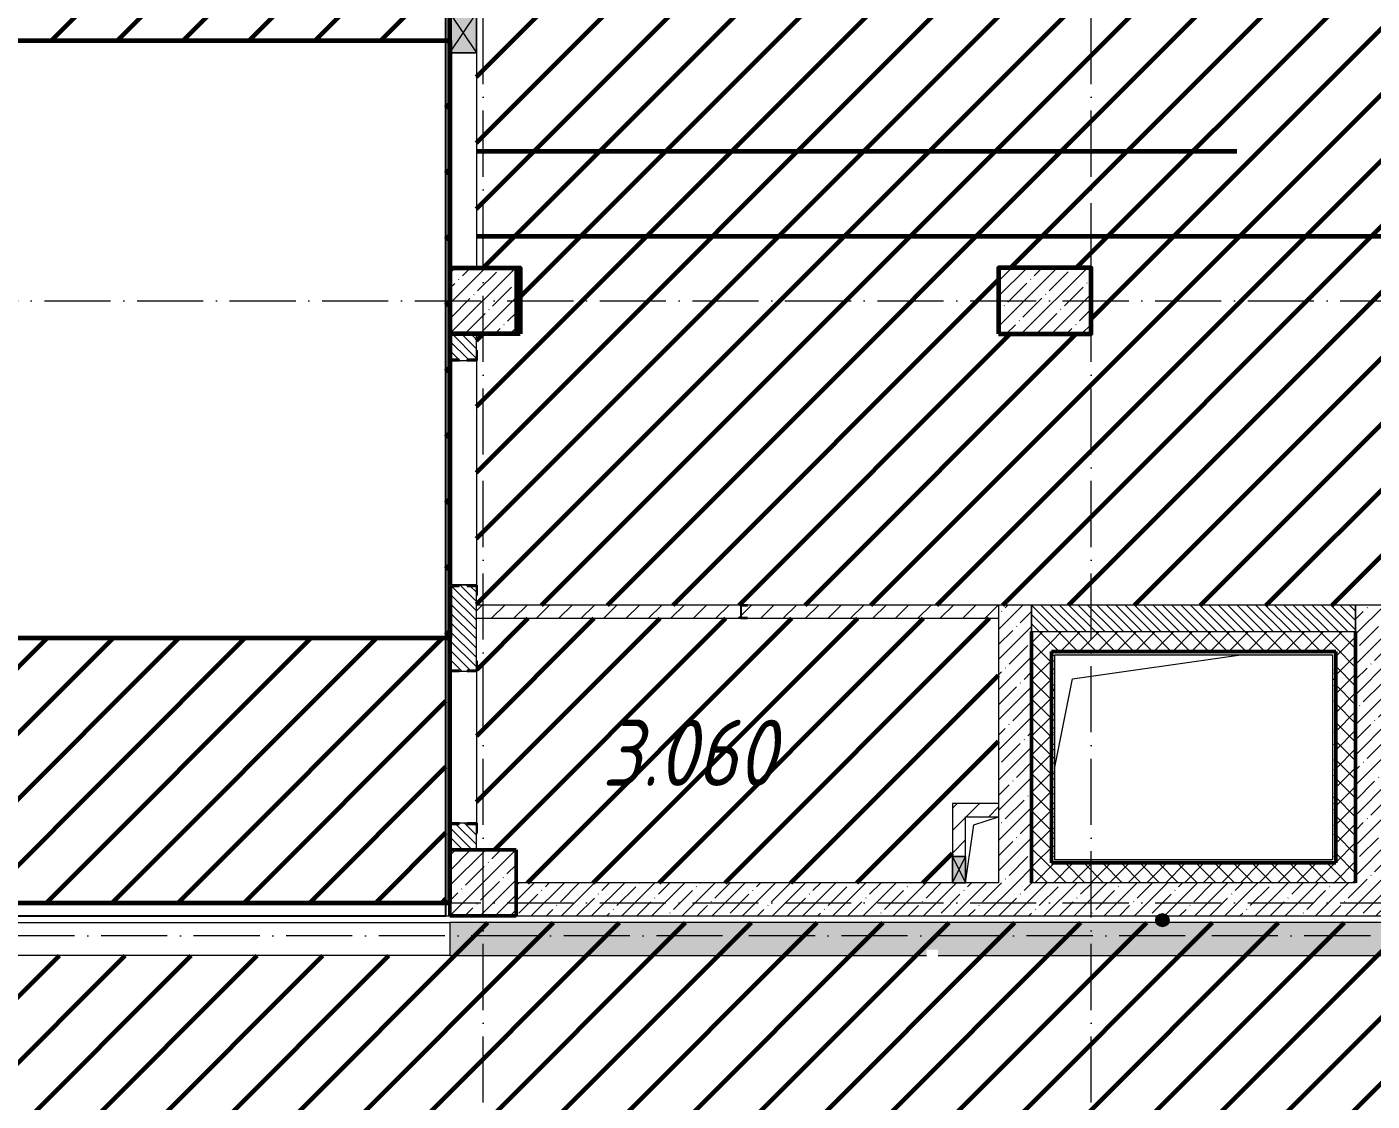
# Model space of a CAD drawing. Header units: millimetres. Extents: x -606178 to 312196, y -19338 to 632709.
# Drawn here: x -134315 to -124140, y 459925 to 468047 of the extents above; entities that cross this region are included whole.
import ezdxf

# ---------------------------------------------------------------- set-up
doc = ezdxf.new("R2010")
doc.units = ezdxf.units.MM
doc.linetypes.add('50_200_ШТРИХ_1Т_ш5_п1_п1_', pattern=[700, 500, -100, 0, -100])
for name, color, linetype, lineweight in [('6.4.1) Окр пт с инж. ПТ2.16', 3, 'Continuous', 60), ('6.4.5) Окр пт с инж. ПТ1.1', 230, 'Continuous', 60), ('A-DETL-GENF-OTLN', 7, 'Continuous', 9), ('A-FLOR-____-OTLN', 7, 'Continuous', 9), ('A-GENM-____-MCUT', 7, 'Continuous', 25), ('A-GENM-____-OTLN', 7, 'Continuous', 9), ('A-GENM-____-OTLN-1', 7, 'Continuous', 25), ('A-GLAZ-____-OTLN', 7, 'Continuous', 9), ('A-WALL-____-MCUT-1', 7, 'Continuous', 9), ('A-WALL-____-MCUT-2', 7, 'Continuous', 50), ('A-WALL-____-MCUT-3', 7, 'Continuous', 9), ('A-WALL-____-OTLN', 7, 'Continuous', 9), ('A-WALL-____-PATT-1', 7, 'Continuous', 9), ('A-WALL-FNSH-MCUT-1', 7, 'Continuous', 9), ('G-____-____-TEXT', 7, 'Continuous', 9), ('I-WALL-____-OTLN', 7, 'Continuous', 9), ('S-COLS-____-MCUT', 7, 'Continuous', 50), ('S-COLS-____-OTLN', 7, 'Continuous', 9), ('S-GRID-____-OTLN-1', 7, '50_200_ШТРИХ_1Т_ш5_п1_п1_', 9), ('Марки помещений', 7, 'Continuous', 9)]:
    doc.layers.add(name, color=color, linetype=linetype, lineweight=lineweight)
doc.layers.add('A-WALL-____-PATT-2', color=7, linetype='Continuous', lineweight=9, true_color=0x787878)
doc.styles.add('ISOCPEUR_I_2', font='isocpeui.ttf', dxfattribs={"width": 0.85, "height": 2.3})
pattern_1 = [(45, (-140714.89, 451794.26), (-114.04925, 114.04925), []), (45, (-140600.84, 451794.26), (-114.04925, 114.04925), [201.612, -40.322, 3.353, -36.97])]
pattern_2 = [(135, (-140714.89, 451794.26), (-35.35534, -35.35534), [])]
pattern_3 = [(0, (-140714.89, 451794.26), (81.28, 20.32), [3.353, -57.607, 3.353, -57.607, -325.12]), (0, (-140714.89, 451794.26), (81.28, 20.32), [-121.92, 3.353, -118.567, 3.353, -57.607, -142.24]), (0, (-140714.89, 451794.26), (81.28, 20.32), [-304.8, 3.353, -37.287, 3.353, -98.247]), (120, (-140684.41, 451804.42), (-58.237636, 60.230545), [3.353, -57.607, 3.353, -57.607, -325.12]), (120, (-140684.41, 451804.42), (-58.237636, 60.230545), [-121.92, 3.353, -118.567, 3.353, -57.607, -142.24]), (120, (-140684.41, 451804.42), (-58.237636, 60.230545), [-304.8, 3.353, -37.287, 3.353, -98.247]), (240, (-140674.25, 451845.06), (-23.042364, -80.550545), [3.353, -57.607, 3.353, -57.607, -325.12]), (240, (-140674.25, 451845.06), (-23.042364, -80.550545), [-121.92, 3.353, -118.567, 3.353, -57.607, -142.24]), (240, (-140674.25, 451845.06), (-23.042364, -80.550545), [-304.8, 3.353, -37.287, 3.353, -98.247])]
pattern_4 = [(45, (-140714.89, 451794.26), (-70.7107, 70.7107), []), (135, (-140714.89, 451794.26), (-70.7107, -70.7107), [])]
pattern_5 = [(45, (-140714.89, 451794.26), (-84.8528, 84.8528), [])]

# ---------------------------------------------------------------- blocks, each defined once
blk = doc.blocks.new('BSC_Колонна _Прямоугольная - 500х500-V122-АР1_План отверстий 3 этажа в осях 1-64_А-ГГ')
at = {"layer": 'S-COLS-____-OTLN'}
h = blk.add_hatch(dxfattribs=at)
h.set_pattern_fill('FP_145', color=256, style=0, pattern_type=2)
h.set_pattern_definition([(45, (-9850, -9781.04), (-114.0493, 114.0493), []), (45, (-9735.95, -9781.04), (-114.0493, 114.0493), [201.613, -40.323, 3.353, -36.97])])
h.paths.add_polyline_path([(-250, -250), (250, -250), (250, 250), (-250, 250)], flags=0)
at = {"layer": 'S-COLS-____-MCUT'}
for p, q in [((250, 250), (-250, 250)), ((-250, 250), (-250, -250)), ((250, -250), (250, 250)), ((-250, -250), (250, -250))]:
    blk.add_line(p, q, dxfattribs=at)
blk = doc.blocks.new('BSC_Колонна _Прямоугольная - 500х700-V153-АР1_План отверстий 3 этажа в осях 1-64_А-ГГ')
at = {"layer": 'S-COLS-____-OTLN'}
h = blk.add_hatch(dxfattribs=at)
h.set_pattern_fill('FP_176', color=256, style=0, pattern_type=2)
h.set_pattern_definition([(315, (-14181.04, 14100), (114.0493, 114.0493), []), (315, (-14181.04, 13985.95), (114.0493, 114.0493), [201.612, -40.322, 3.353, -36.97])])
h.paths.add_polyline_path([(-250, 350), (-250, -350), (250, -350), (250, 350)], flags=0)
at = {"layer": 'S-COLS-____-MCUT'}
for p, q in [((250, 350), (-250, 350)), ((-250, 350), (-250, -350)), ((250, -350), (250, 350)), ((-250, -350), (250, -350))]:
    blk.add_line(p, q, dxfattribs=at)
blk = doc.blocks.new('154_Фахверк_СКБ_Швеллер - Тип_100_3960-28318856-АР1_План отверстий 3 этажа в осях 1-64_А-ГГ')
at = {"layer": 'A-GENM-____-MCUT'}
for p, q in [((175, 50), (125, 50)), ((125, 50), (125, -50)), ((128, 47), (175, 47)), ((128, -47), (128, 47)), ((175, 47), (175, 50)), ((125, -50), (175, -50)), ((175, -47), (128, -47)), ((175, -50), (175, -47))]:
    blk.add_line(p, q, dxfattribs=at)
blk = doc.blocks.new('154_Стойка_СКБ_Уголок - СМ-2180_200-28268025-АР1_План отверстий 3 этажа в осях 1-64_А-ГГ')
at = {"layer": 'A-GENM-____-MCUT'}
for p, q in [((125, 156), (125, 81)), ((200, 156), (125, 156)), ((131, 81), (131, 150)), ((131, 150), (200, 150)), ((200, 150), (200, 156)), ((125, 81), (131, 81)), ((131, 19), (125, 19)), ((125, 19), (125, -56)), ((131, -50), (131, 19)), ((125, -56), (200, -56)), ((200, -50), (131, -50)), ((200, -56), (200, -50))]:
    blk.add_line(p, q, dxfattribs=at)
blk = doc.blocks.new('Фахверк_СКБ_Уголок - 200_3550_зеркало-28264001-АР1_План отверстий 3 этажа в осях 1-64_А-ГГ')
at = {"layer": 'A-GENM-____-MCUT'}
for p, q in [((200, 156), (125, 156)), ((125, 156), (125, 81)), ((131, 81), (131, 150)), ((131, 150), (200, 150)), ((200, 150), (200, 156)), ((125, 81), (131, 81)), ((131, 19), (125, 19)), ((125, 19), (125, -56)), ((131, -50), (131, 19)), ((125, -56), (200, -56)), ((200, -50), (131, -50)), ((200, -56), (200, -50))]:
    blk.add_line(p, q, dxfattribs=at)
blk = doc.blocks.new('154_Стойка_СКБ_Уголок - СМ-2480_200-28346303-АР1_План отверстий 3 этажа в осях 1-64_А-ГГ')
at = {"layer": 'A-GENM-____-MCUT'}
for p, q in [((125, 156), (125, 81)), ((200, 156), (125, 156)), ((131, 81), (131, 150)), ((131, 150), (200, 150)), ((200, 150), (200, 156)), ((125, 81), (131, 81)), ((131, 19), (125, 19)), ((125, 19), (125, -56)), ((131, -50), (131, 19)), ((125, -56), (200, -56)), ((200, -50), (131, -50)), ((200, -56), (200, -50))]:
    blk.add_line(p, q, dxfattribs=at)
blk = doc.blocks.new('Стойка_Влож_Полоса боковая - Полоса-28213942-АР1_План отверстий 3 этажа в осях 1-64_А-ГГ')
at = {"layer": 'A-GENM-____-OTLN'}
for p, q in [((-5, 60), (0, 60)), ((-5, -60), (-5, 60)), ((0, 31), (0, -31)), ((0, -60), (-5, -60))]:
    blk.add_line(p, q, dxfattribs=at)
blk = doc.blocks.new('AR_Отверстие прямоугольное _в плите_ - AR_Отверстие прямоугольное _в плите_-30552514-АР1_План отверстий 3 этажа в осях 1-64_А-ГГ')
at = {"layer": 'A-GENM-____-OTLN'}
for p, q in [((-917, 617), (357, 800)), ((-1050, -50), (-917, 617))]:
    blk.add_line(p, q, dxfattribs=at)
blk = doc.blocks.new('AR_Отверстие прямоугольное _в плите_ - AR_Отверстие прямоугольное _в плите_-V198-АР1_План отверстий 3 этажа в осях 1-64_А-ГГ')
at = {"layer": 'A-GENM-____-OTLN'}
for p, q in [((-63, 188), (125, 250)), ((-125, -250), (-63, 188))]:
    blk.add_line(p, q, dxfattribs=at)
blk = doc.blocks.new('AR_Отверстие прямоугольное _в стене__БезПР - AR_Отверстие прямоугольное _в стене__БезПР-36427964-АР1_План отверстий 3 этажа в осях 1-64_А-ГГ')
at = {"layer": 'A-GLAZ-____-OTLN'}
blk.add_hatch(color=256, dxfattribs=at).paths.add_polyline_path([(-150, -100), (150, -100), (150, 100), (-150, 100)], flags=0)
at = {"layer": 'A-DETL-GENF-OTLN'}
for p, q in [((-150, -100), (-150, 100)), ((-150, 100), (150, 100)), ((150, 100), (-150, -100)), ((-150, 100), (150, -100)), ((150, 100), (-150, 100)), ((-150, 100), (-150, -100)), ((150, 100), (150, -100)), ((150, -100), (150, 100)), ((150, -100), (-150, -100)), ((-150, -100), (150, -100))]:
    blk.add_line(p, q, dxfattribs=at)
at = {"layer": 'A-GLAZ-____-OTLN'}
blk.add_line((150, 100), (-150, 100), dxfattribs=at)
blk = doc.blocks.new('AR_Отверстие прямоугольное _в стене__БезПР - AR_Отверстие прямоугольное _в стене__БезПР-36899627-АР1_План отверстий 3 этажа в осях 1-64_А-ГГ')
at = {"layer": 'A-GLAZ-____-OTLN'}
blk.add_hatch(color=256, dxfattribs=at).paths.add_polyline_path([(-100, -50), (100, -50), (100, 50), (-100, 50)], flags=0)
at = {"layer": 'A-DETL-GENF-OTLN'}
for p, q in [((-100, -50), (-100, 50)), ((-100, 50), (100, 50)), ((100, 50), (-100, -50)), ((-100, 50), (100, -50)), ((100, 50), (-100, 50)), ((-100, 50), (-100, -50)), ((100, 50), (100, -50)), ((100, -50), (100, 50)), ((100, -50), (-100, -50)), ((-100, -50), (100, -50))]:
    blk.add_line(p, q, dxfattribs=at)
at = {"layer": 'A-GLAZ-____-OTLN'}
blk.add_line((100, 50), (-100, 50), dxfattribs=at)

msp = doc.modelspace()

# ---------------------------------------------------------------- hatches: boundary and pattern name
at = {"layer": '6.4.1) Окр пт с инж. ПТ2.16'}
h = msp.add_hatch(dxfattribs=at)
h.set_pattern_fill('ANSI31', color=256, scale=111)
h.paths.add_polyline_path([(-131145.212, 482125.3011), (-135114.891, 482125.3011), (-135114.891, 482000.3011), (-135108.891, 482000.3011), (-135108.891, 481931.3011), (-135108.891, 481925.3011), (-135108.891, 481850.3011), (-135110.1394, 477600.3011), (-135108.891, 477600.3011), (-135108.891, 477525.3011), (-135108.891, 477519.3011), (-135108.891, 477450.3011), (-135109.2654, 476450.3011), (-135108.891, 476450.3011), (-135108.891, 476381.3011), (-135108.891, 476375.3011), (-135108.891, 476300.3011), (-135109.859, 473900.3011), (-135108.891, 473900.3011), (-135108.891, 473825.3011), (-135108.891, 473819.3011), (-135108.891, 473750.3011), (-135109.3778, 472750.3011), (-135108.891, 472750.3011), (-135108.891, 472681.3011), (-135108.891, 472675.3011), (-135108.891, 472600.3011), (-135109.8574, 470800.3011), (-135108.891, 470800.3011), (-135108.891, 470725.3011), (-135108.891, 470719.3011), (-135108.891, 470650.3011), (-135109.3788, 469900.3011), (-135108.891, 469900.3011), (-135108.891, 469831.3011), (-135108.891, 469825.3011), (-135108.891, 469750.3011), (-135109.4315, 469000.3011), (-135108.891, 469000.3011), (-135108.891, 468925.3011), (-135109.451, 468225.3011), (-135108.891, 468225.3011), (-135108.891, 468150.3011), (-135108.9349, 468100.3011), (-135108.891, 468100.3011), (-135108.891, 468025.3011), (-135109.4507, 467400.3011), (-135108.891, 467400.3011), (-135108.891, 467331.3011), (-135108.891, 467325.3011), (-135108.891, 467250.3011), (-135110.6631, 465500.3011), (-135108.891, 465500.3011), (-135108.891, 465425.3011), (-135111.3788, 463725.3011), (-135108.891, 463725.3011), (-135108.891, 463650.3011), (-135109.2781, 463500.3011), (-135108.891, 463500.3011), (-135108.891, 463425.3011), (-135110.891, 462725.3011), (-135108.891, 462725.3011), (-135108.891, 462650.3011), (-135109.1174, 462600.3011), (-135108.891, 462600.3011), (-135108.891, 462525.3011), (-135114.391, 461425.3011), (-131145.212, 461425.3011), (-131145.212, 469025.3011), (-131714.891, 469025.3011), (-131714.891, 469279.3011), (-131714.891, 469325.3011), (-131714.891, 470025.3011), (-131714.891, 470071.3011), (-131714.891, 470410.3011), (-131714.891, 470560.3011), (-131714.891, 470975.3011), (-131714.891, 472075.3011), (-131714.891, 472125.3011), (-131714.891, 472225.3011), (-131145.212, 472225.3011), (-131145.212, 474825.3011), (-131614.891, 474825.3011), (-131514.891, 475675.3011), (-131145.212, 475767.7209), (-131145.212, 476717.4668), (-131514.891, 476625.0471), (-131614.891, 476025.0471), (-131614.891, 476725.0471), (-131145.212, 476725.0471), (-131145.212, 477425.3011), (-131614.891, 477425.3011), (-131614.891, 478025.3011), (-131145.212, 478025.3011)])
h.paths.add_polyline_path([(-131114.891, 463425.3011), (-135114.891, 463425.3011), (-135114.891, 467943.3075), (-131114.891, 467943.3075)])
h = msp.add_hatch(dxfattribs=at)
h.set_pattern_fill('ANSI31', color=256, scale=111)
h.paths.add_polyline_path([(-126964.891, 463575.3011), (-128864.891, 463575.3011), (-128914.891, 463575.3011), (-130914.891, 463575.3011), (-130914.891, 463250.3011), (-130908.891, 463250.3011), (-130908.891, 463175.3011), (-130914.891, 462025.3011), (-130908.891, 462025.3011), (-130908.891, 461950.3011), (-130914.891, 461825.3011), (-130614.891, 461825.3011), (-130614.891, 461575.3011), (-127314.891, 461575.3011), (-127314.891, 461775.3011), (-127314.891, 462175.3011), (-126964.891, 462175.3011)])
h = msp.add_hatch(dxfattribs=at)
h.set_pattern_fill('ANSI31', color=256, scale=111)
h.paths.add_polyline_path([(-102414.891, 460775.3011), (-102914.891, 460775.3011), (-102914.891, 461025.3011), (-104714.891, 461025.3011), (-104714.891, 461019.3011), (-104789.891, 461019.3011), (-105214.891, 461023.3811), (-105214.891, 460925.3011), (-105414.891, 460925.3011), (-105414.891, 460775.3011), (-105914.891, 460775.3011), (-105914.891, 461025.3011), (-107714.891, 461025.3011), (-107714.891, 461019.3011), (-107789.891, 461019.3011), (-108839.891, 461025.3011), (-108839.891, 461019.3011), (-108914.891, 461019.3011), (-110714.891, 461025.3011), (-110714.891, 461019.3011), (-110789.891, 461019.3011), (-111414.891, 461025.3011), (-111414.891, 460775.3011), (-111914.891, 460775.3011), (-111914.891, 461025.3011), (-113714.891, 461025.3011), (-113714.891, 461019.3011), (-113789.891, 461019.3011), (-114214.891, 461023.3811), (-114214.891, 460925.3011), (-114414.891, 460925.3011), (-114414.891, 460775.3011), (-114914.891, 460775.3011), (-114914.891, 461025.3011), (-121964.891, 461025.3011), (-123114.891, 461025.3011), (-123114.891, 461275.3011), (-125679.3407, 461275.3011, -0.6834886244), (-125772.5126, 461275.3011), (-131114.891, 461275.3011), (-131114.891, 461025.3011), (-135114.891, 461025.3011), (-142664.891, 461025.3011), (-142664.891, 460775.3011), (-142914.891, 460775.3011), (-142914.891, 460450.3011), (-142908.891, 460450.3011), (-142908.891, 460375.3011), (-142914.891, 458575.3011), (-142908.891, 458575.3011), (-142908.891, 458500.3011), (-142911.691, 458325.3011), (-142814.891, 458325.3011), (-142814.891, 458125.3011), (-142664.891, 458125.3011), (-142664.891, 457875.3011), (-134889.891, 457875.3011), (-134889.891, 457881.3011), (-134814.891, 457881.3011), (-133664.891, 457881.2181), (-133664.891, 457881.3011), (-133589.891, 457881.3011), (-132139.891, 457881.1949), (-132139.891, 457881.3011), (-132064.891, 457881.3011), (-130914.891, 457881.2153), (-130914.891, 457881.3011), (-130839.891, 457881.3011), (-129789.891, 457881.2215), (-129789.891, 457881.3011), (-129714.891, 457881.3011), (-128714.891, 457881.2242), (-128714.891, 457881.3011), (-128639.891, 457881.3011), (-128039.891, 457881.2543), (-128039.891, 457881.3011), (-127964.891, 457881.3011), (-126814.891, 457881.2106), (-126814.891, 457881.3011), (-126739.891, 457881.3011), (-121714.891, 457880.8993), (-121714.891, 457881.3011), (-121639.891, 457881.3011), (-117089.891, 457880.9107), (-117089.891, 457881.3011), (-117014.891, 457881.3011), (-115314.891, 457881.1449), (-115314.891, 457881.3011), (-115239.891, 457881.3011), (-111389.891, 457880.9375), (-111389.891, 457881.3011), (-111236.891, 457881.3011), (-111224.891, 457875.3011), (-110824.891, 457875.3011), (-110614.891, 457875.3011), (-110614.891, 457881.3011), (-110539.891, 457881.3011), (-110389.891, 457881.2858), (-110389.891, 457881.3011), (-110314.891, 457881.3011), (-109614.891, 457881.2295), (-109614.891, 457881.3011), (-109539.891, 457881.3011), (-107739.891, 457881.1144), (-107739.891, 457881.3011), (-107664.891, 457881.3011), (-106514.891, 457881.1778), (-106514.891, 457881.3011), (-106439.891, 457881.3011), (-102414.891, 457880.8598)])
h.paths.add_polyline_path([(-68864.891, 460775.3011), (-69364.891, 460775.3011), (-69364.891, 461025.3011), (-71864.891, 461025.3011), (-71864.891, 460775.3011), (-72364.891, 460775.3011), (-72364.891, 460925.3011), (-72564.891, 460925.3011), (-72539.891, 461000.3011), (-72364.891, 461025.3011), (-72364.891, 461275.3011), (-72708.891, 461275.3011), (-72708.891, 461206.3011), (-72714.891, 461094.3011), (-72714.891, 461275.3011), (-77864.891, 461275.3011), (-77864.891, 460996.7297), (-77664.891, 461025.3011), (-77664.891, 460925.3011), (-77864.891, 460925.3011), (-77864.891, 460775.3011), (-78364.891, 460775.3011), (-78364.891, 460925.3011), (-78564.891, 460925.3011), (-78564.891, 461025.3011), (-80514.891, 461025.3011), (-80514.891, 461019.3011), (-80589.891, 461019.3011), (-80864.891, 461025.3011), (-80864.891, 460775.3011), (-81364.891, 460775.3011), (-81364.891, 461025.3011), (-81639.891, 461025.3011), (-81639.891, 461019.3011), (-81714.891, 461019.3011), (-81714.891, 461025.3011), (-83514.891, 461025.3011), (-83514.891, 461019.3011), (-83589.891, 461019.3011), (-84639.891, 461025.3011), (-84639.891, 461019.3011), (-84714.891, 461019.3011), (-86514.891, 461025.3011), (-86514.891, 461019.3011), (-86664.891, 461019.3011), (-86664.891, 460925.3011), (-86864.891, 460925.3011), (-86864.891, 460775.3011), (-87364.891, 460775.3011), (-87364.891, 460925.3011), (-87564.891, 460925.3011), (-87539.891, 461000.3011), (-87364.891, 461025.3011), (-87364.891, 461275.3011), (-87708.891, 461275.3011), (-87708.891, 461206.3011), (-87714.891, 461094.3011), (-87714.891, 461275.3011), (-89514.891, 461275.3011), (-89514.891, 461206.3011), (-89514.891, 461094.3011), (-89514.891, 461019.3011), (-89589.891, 461019.3011), (-89864.891, 461025.3011), (-89864.891, 460775.3011), (-90364.891, 460775.3011), (-90364.891, 460925.3011), (-90564.891, 460925.3011), (-90539.891, 461000.3011), (-90364.891, 461025.3011), (-90364.891, 461275.3011), (-90708.891, 461275.3011), (-90708.891, 461206.3011), (-90714.891, 461094.3011), (-90714.891, 461275.3011), (-92514.891, 461275.3011), (-92514.891, 461206.3011), (-92514.891, 461094.3011), (-92514.891, 461019.3011), (-92589.891, 461019.3011), (-93639.891, 461025.3011), (-93639.891, 461019.3011), (-93714.891, 461019.3011), (-93714.891, 461025.3011), (-95514.891, 461025.3011), (-95514.891, 461019.3011), (-95664.891, 461019.3011), (-95664.891, 460925.3011), (-95864.891, 460925.3011), (-95864.891, 460775.3011), (-96364.891, 460775.3011), (-96364.891, 460925.3011), (-96564.891, 460925.3011), (-96539.891, 461000.3011), (-96364.891, 461025.3011), (-96364.891, 461275.3011), (-96708.891, 461275.3011), (-96708.891, 461206.3011), (-96714.891, 461094.3011), (-96714.891, 461275.3011), (-98514.891, 461275.3011), (-98514.891, 461206.3011), (-98514.891, 461094.3011), (-98514.891, 461019.3011), (-98589.891, 461019.3011), (-98864.891, 461025.3011), (-98864.891, 460775.3011), (-99364.891, 460775.3011), (-99364.891, 460925.3011), (-99564.891, 460925.3011), (-99539.891, 461000.3011), (-99364.891, 461025.3011), (-99364.891, 461275.3011), (-99708.891, 461275.3011), (-99708.891, 461206.3011), (-99714.891, 461094.3011), (-99714.891, 461275.3011), (-101514.891, 461275.3011), (-101514.891, 461206.3011), (-101514.891, 461094.3011), (-101514.891, 461019.3011), (-101589.891, 461019.3011), (-101864.891, 461025.3011), (-101864.891, 460775.3011), (-102364.891, 460775.3011), (-102364.891, 457875.3011), (-98339.891, 457875.3011), (-98339.891, 457881.3011), (-98264.891, 457881.3011), (-96564.891, 457881.082), (-96564.891, 457881.3011), (-96489.891, 457881.3011), (-95164.891, 457881.1236), (-95164.891, 457881.3011), (-95089.891, 457881.3011), (-94989.891, 457881.2873), (-94989.891, 457881.3011), (-94914.891, 457881.3011), (-93114.891, 457881.0511), (-93114.891, 457881.3011), (-93039.891, 457881.3011), (-86539.891, 457880.3574), (-86539.891, 457881.3011), (-86464.891, 457881.3011), (-84764.891, 457881.0076), (-84764.891, 457881.3011), (-84689.891, 457881.3011), (-84039.891, 457881.1829), (-84039.891, 457881.3011), (-83964.891, 457881.3011), (-83064.891, 457881.1337), (-83064.891, 457881.3011), (-82989.891, 457881.3011), (-77539.891, 457880.2556), (-77539.891, 457881.3011), (-77464.891, 457881.3011), (-75764.891, 457880.905), (-75764.891, 457881.3011), (-75689.891, 457881.3011), (-71739.891, 457880.3126), (-71739.891, 457881.3011), (-71664.891, 457881.3011), (-70764.891, 457881.0305), (-70764.891, 457881.3011), (-70689.891, 457881.3011), (-68864.891, 457880.7241)])
h.paths.add_polyline_path([(-99708.891, 461025.3011), (-99639.891, 461025.3011), (-99639.891, 461019.3011), (-99708.891, 461019.3011)], flags=16)
h.paths.add_polyline_path([(-96708.891, 461025.3011), (-96639.891, 461025.3011), (-96639.891, 461019.3011), (-96708.891, 461019.3011)], flags=16)
h.paths.add_polyline_path([(-90708.891, 461025.3011), (-90639.891, 461025.3011), (-90639.891, 461019.3011), (-90708.891, 461019.3011)], flags=16)
h.paths.add_polyline_path([(-87708.891, 461025.3011), (-87639.891, 461025.3011), (-87639.891, 461019.3011), (-87708.891, 461019.3011)], flags=16)
h.paths.add_polyline_path([(-72708.891, 461025.3011), (-72639.891, 461025.3011), (-72639.891, 461019.3011), (-72708.891, 461019.3011)], flags=16)
h.paths.add_polyline_path([(-51664.891, 460775.3011), (-53919.891, 460775.3011), (-53919.891, 460769.3011), (-53994.891, 460769.3011), (-53994.891, 460775.3011), (-55144.891, 460775.3011), (-55144.891, 460769.3011), (-55219.891, 460769.3011), (-60489.891, 460775.3011), (-60489.891, 460769.3011), (-60564.891, 460769.3011), (-61714.891, 460775.3011), (-61714.891, 460769.3011), (-61789.891, 460769.3011), (-62714.891, 460775.3011), (-63214.891, 460775.3011), (-64289.891, 460775.3011), (-64289.891, 460769.3011), (-64364.891, 460769.3011), (-64364.891, 460775.3011), (-65514.891, 460775.3011), (-65514.891, 460769.3011), (-65589.891, 460769.3011), (-65714.891, 460775.3011), (-66214.891, 460775.3011), (-66214.891, 461025.3011), (-68314.891, 461025.3011), (-68314.891, 460775.3011), (-68814.891, 460775.3011), (-68814.891, 457875.3011), (-68314.891, 457875.3011), (-67989.891, 457875.3011), (-67989.891, 457881.3011), (-67914.891, 457881.3011), (-66214.891, 457880.6715), (-66214.891, 457881.3011), (-66139.891, 457881.3011), (-62489.891, 457879.7829), (-62489.891, 457881.3011), (-62414.891, 457881.3011), (-61714.891, 457880.9086), (-61714.891, 457881.3011), (-61639.891, 457881.3011), (-61489.891, 457881.2104), (-61489.891, 457881.3011), (-61414.891, 457881.3011), (-60714.891, 457880.8681), (-60714.891, 457881.3011), (-60639.891, 457881.3011), (-60489.891, 457881.2003), (-60489.891, 457881.3011), (-60414.891, 457881.3011), (-51714.891, 457875.3011), (-51664.891, 457875.3011), (-51664.891, 458575.3011)])
at = {"layer": '6.4.5) Окр пт с инж. ПТ1.1'}
h = msp.add_hatch(dxfattribs=at)
h.set_pattern_fill('ANSI31', color=256, scale=111)
h.paths.add_polyline_path([(-125664.891, 477325.3011), (-130914.891, 477325.3011), (-130914.891, 474825.3011), (-130614.891, 474825.3011), (-130614.891, 474325.3011), (-130914.891, 474325.3011), (-130914.891, 469525.3011), (-130584.5699, 469525.3011), (-130584.5699, 469025.3011), (-130914.891, 469025.3011), (-130914.891, 466225.3011), (-130584.5699, 466225.3011), (-130584.5699, 465725.3011), (-130914.891, 465725.3011), (-130914.891, 463675.3011), (-125664.891, 463675.3011)])
h.paths.add_polyline_path([(-126964.891, 474325.3011), (-126964.891, 474825.3011), (-126264.891, 474825.3011), (-126264.891, 474325.3011)], flags=16)
h.paths.add_polyline_path([(-126964.891, 469525.3011), (-126264.891, 469525.3011), (-126264.891, 469025.3011), (-126964.891, 469025.3011)], flags=16)
h.paths.add_polyline_path([(-126964.891, 466225.3011), (-126264.891, 466225.3011), (-126264.891, 465725.3011), (-126964.891, 465725.3011)], flags=16)
h.paths.add_polyline_path([(-123514.891, 478125.3011), (-125664.891, 478125.3011), (-125664.891, 463675.3011), (-123514.891, 463675.3011)])
h.paths.add_polyline_path([(-117414.891, 474325.3011), (-117864.891, 474325.3011), (-117864.891, 474825.3011), (-117414.891, 474825.3011), (-117414.891, 478025.3011), (-123514.891, 478025.3011), (-123514.891, 468626.4371), (-117414.891, 468626.4371), (-117414.891, 469025.3011), (-117864.891, 469025.3011), (-117864.891, 469525.3011), (-117414.891, 469525.3011)])
h.paths.add_polyline_path([(-117864.891, 478525.3011), (-122514.891, 478525.3011), (-122514.891, 478025.3011), (-117864.891, 478025.3011)])
h.paths.add_polyline_path([(-122514.891, 481025.3011), (-126264.891, 481025.3011), (-126264.891, 478125.3011), (-122514.891, 478125.3011), (-122514.891, 478525.3011)])
h.paths.add_polyline_path([(-117414.891, 484275.3011), (-122514.891, 484275.3011), (-122514.891, 478525.3011), (-117864.891, 478525.3011), (-117414.891, 478525.3011)])
at = {"layer": 'A-WALL-____-PATT-1'}
h = msp.add_hatch(dxfattribs=at)
h.set_pattern_fill('FP_6', color=256, style=0, pattern_type=2)
h.set_pattern_definition(pattern_2)
h.paths.add_polyline_path([(-131045.891, 461825.3011), (-130914.891, 461825.3011), (-130914.891, 462019.3011), (-130983.891, 462019.3011), (-130983.891, 462025.3011), (-131045.891, 462025.3011), (-131045.891, 462019.3011), (-131114.891, 462019.3011), (-131114.891, 461825.3011)], flags=0)
h.paths.add_polyline_path([(-130983.891, 463175.3011), (-130983.891, 463181.3011), (-130914.891, 463181.3011), (-130914.891, 463819.3011), (-130983.891, 463819.3011), (-130983.891, 463825.3011), (-131045.891, 463825.3011), (-131045.891, 463819.3011), (-131114.891, 463819.3011), (-131114.891, 463181.3011), (-131045.891, 463181.3011), (-131045.891, 463175.3011)], flags=0)
h.paths.add_polyline_path([(-131045.891, 465525.3011), (-130983.891, 465525.3011), (-130983.891, 465531.3011), (-130914.891, 465531.3011), (-130914.891, 465725.3011), (-131114.891, 465725.3011), (-131114.891, 465531.3011), (-131045.891, 465531.3011)], flags=0)
h = msp.add_hatch(dxfattribs=at)
h.set_pattern_fill('FP_4', color=256, style=0, pattern_type=2)
h.set_pattern_definition(pattern_5)
h.paths.add_polyline_path([(-126964.891, 463575.3011), (-126964.891, 463675.3011), (-128864.891, 463675.3011), (-128864.891, 463672.3011), (-128911.891, 463672.3011), (-128911.891, 463578.3011), (-128864.891, 463578.3011), (-128864.891, 463575.3011)], flags=0)
h.paths.add_polyline_path([(-130914.891, 463575.3011), (-128914.891, 463575.3011), (-128914.891, 463675.3011), (-130914.891, 463675.3011)], flags=0)
h = msp.add_hatch(dxfattribs=at)
h.set_pattern_fill('FP_38', color=256, style=0, pattern_type=2)
h.set_pattern_definition(pattern_1)
h.paths.add_polyline_path([(-126714.891, 461575.3011), (-126714.891, 463675.3011), (-126964.891, 463675.3011), (-126964.891, 461575.3011)], flags=0)
h = msp.add_hatch(dxfattribs=at)
h.set_pattern_fill('FP_6', color=256, style=0, pattern_type=2)
h.set_pattern_definition(pattern_2)
h.paths.add_polyline_path([(-124264.891, 463475.3011), (-124264.891, 463675.3011), (-126714.891, 463675.3011), (-126714.891, 463475.3011), (-126588.8536, 463475.3011)], flags=0)
h = msp.add_hatch(dxfattribs=at)
h.set_pattern_fill('FP_38', color=256, style=0, pattern_type=2)
h.set_pattern_definition(pattern_1)
h.paths.add_polyline_path([(-124014.891, 461575.3011), (-124014.891, 463675.3011), (-124264.891, 463675.3011), (-124264.891, 461575.3011)], flags=0)
h = msp.add_hatch(dxfattribs=at)
h.set_pattern_fill('FP_1', color=256, style=0, pattern_type=2)
h.set_pattern_definition(pattern_4)
h.paths.add_polyline_path([(-126714.891, 461725.3011), (-126564.891, 461725.3011), (-126564.891, 463475.3011), (-126714.891, 463475.3011), (-126714.891, 461750.3011)], flags=0)
h = msp.add_hatch(dxfattribs=at)
h.set_pattern_fill('FP_1', color=256, style=0, pattern_type=2)
h.set_pattern_definition(pattern_4)
h.paths.add_polyline_path([(-126564.891, 463325.3011), (-124414.891, 463325.3011), (-124414.891, 463475.3011), (-126564.891, 463475.3011)], flags=0)
h = msp.add_hatch(dxfattribs=at)
h.set_pattern_fill('FP_1', color=256, style=0, pattern_type=2)
h.set_pattern_definition(pattern_4)
h.paths.add_polyline_path([(-124414.891, 461575.3011), (-124264.891, 461575.3011), (-124264.891, 463475.3011), (-124414.891, 463475.3011), (-124414.891, 461725.3011)], flags=0)
h = msp.add_hatch(dxfattribs=at)
h.set_pattern_fill('FP_4', color=256, style=0, pattern_type=2)
h.set_pattern_definition(pattern_5)
h.paths.add_polyline_path([(-127214.891, 461775.3011), (-127214.891, 462175.3011), (-127314.891, 462175.3011), (-127314.891, 461775.3011), (-127274.891, 461775.3011)], flags=0)
h = msp.add_hatch(dxfattribs=at)
h.set_pattern_fill('FP_4', color=256, style=0, pattern_type=2)
h.set_pattern_definition(pattern_5)
h.paths.add_polyline_path([(-126964.891, 462075.3011), (-126964.891, 462175.3011), (-127214.891, 462175.3011), (-127214.891, 462075.3011)], flags=0)
h = msp.add_hatch(dxfattribs=at)
h.set_pattern_fill('FP_1', color=256, style=0, pattern_type=2)
h.set_pattern_definition(pattern_4)
h.paths.add_polyline_path([(-124439.891, 461575.3011), (-124414.891, 461575.3011), (-124414.891, 461725.3011), (-126714.891, 461725.3011), (-126714.891, 461575.3011), (-124821.3893, 461575.3011)], flags=0)
h = msp.add_hatch(dxfattribs=at)
h.set_pattern_fill('FP_38', color=256, style=0, pattern_type=2)
h.set_pattern_definition(pattern_1)
h.paths.add_polyline_path([(-117864.891, 461325.3011), (-117864.891, 461575.3011), (-121964.891, 461575.3011), (-121964.891, 461325.3011), (-119518.9964, 461325.3011)], flags=0)
h.paths.add_polyline_path([(-123114.891, 461325.3011), (-123114.891, 461575.3011), (-130614.891, 461575.3011), (-130614.891, 461325.3011), (-123937.6571, 461325.3011)], flags=0)
h = msp.add_hatch(dxfattribs=at)
h.set_pattern_fill('FP_38', color=256, style=0, pattern_type=2)
h.set_pattern_definition(pattern_1)
h.paths.add_polyline_path([(-117751.5321, 461025.3011), (-117164.891, 461025.3011), (-117164.891, 461275.3011), (-121964.891, 461275.3011), (-121964.891, 461025.3011), (-119518.9964, 461025.3011)], flags=0)
h.paths.add_polyline_path([(-123114.891, 461025.3011), (-123114.891, 461275.3011), (-131114.891, 461275.3011), (-131114.891, 461025.3011), (-127509.5626, 461025.3011), (-127509.5626, 461071.0505), (-127422.826, 461071.0505), (-127422.826, 461025.3011), (-124821.3893, 461025.3011)], flags=0)
h.paths.add_polyline_path([(-135114.891, 461025.3011), (-135114.891, 461275.3011), (-142664.891, 461275.3011), (-142664.891, 461025.3011), (-135426.175, 461025.3011)], flags=0)
at = {"layer": 'A-WALL-____-PATT-2'}
h = msp.add_hatch(dxfattribs=at)
h.set_pattern_fill('FP_181', color=256, style=0, pattern_type=2)
h.set_pattern_definition(pattern_3)
h.paths.add_polyline_path([(-126564.891, 461750.3011), (-126539.891, 461750.3011), (-126539.891, 463325.3011), (-126564.891, 463325.3011), (-126564.891, 462848.677)], flags=0)
h = msp.add_hatch(dxfattribs=at)
h.set_pattern_fill('FP_181', color=256, style=0, pattern_type=2)
h.set_pattern_definition(pattern_3)
h.paths.add_polyline_path([(-124439.891, 463300.3011), (-124439.891, 463325.3011), (-126539.891, 463325.3011), (-126539.891, 463300.3011)], flags=0)
h = msp.add_hatch(dxfattribs=at)
h.set_pattern_fill('FP_181', color=256, style=0, pattern_type=2)
h.set_pattern_definition(pattern_3)
h.paths.add_polyline_path([(-124439.891, 461725.3011), (-124414.891, 461725.3011), (-124414.891, 463325.3011), (-124439.891, 463325.3011), (-124439.891, 461750.3011)], flags=0)
h = msp.add_hatch(dxfattribs=at)
h.set_pattern_fill('FP_181', color=256, style=0, pattern_type=2)
h.set_pattern_definition(pattern_3)
h.paths.add_polyline_path([(-124439.891, 461725.3011), (-124439.891, 461750.3011), (-126564.891, 461750.3011), (-126564.891, 461725.3011), (-124821.3893, 461725.3011)], flags=0)
at = {"layer": 'G-____-____-TEXT'}
h = msp.add_hatch(color=256, dxfattribs=at)
edge = h.paths.add_edge_path(flags=0)
edge.add_arc((-125725.9267, 461293.4602), 50, 0, 360)
at = {"layer": 'S-COLS-____-OTLN'}
h = msp.add_hatch(dxfattribs=at)
h.set_pattern_fill('FP_38', color=256, style=0, pattern_type=2)
h.set_pattern_definition(pattern_1)
h.paths.add_polyline_path([(-131114.891, 465725.3011), (-130614.891, 465725.3011), (-130614.891, 466225.3011), (-131114.891, 466225.3011)], flags=0)

# ---------------------------------------------------------------- linework, layer by layer
msp.add_lwpolyline([(-135114.891, 461325.3011), (-131145.212, 461325.3011), (-131145.212, 493175.3011), (-135114.891, 493175.3011)], close=True)
at = {"layer": '6.4.1) Окр пт с инж. ПТ2.16'}
for points in [[(-135114.891, 461425.3011), (-131114.891, 461425.3011), (-131114.891, 482125.3011), (-135114.891, 482125.3011)], [(-131114.891, 463425.3011), (-135114.891, 463425.3011), (-135114.891, 467943.3075), (-131114.891, 467943.3075)], [(-130584.5699, 465725.3011), (-131114.891, 465725.3011), (-131114.891, 466225.3011), (-130584.5699, 466225.3011)], [(-126964.891, 465725.3011), (-126264.891, 465725.3011), (-126264.891, 466225.3011), (-126964.891, 466225.3011)]]:
    msp.add_lwpolyline(points, close=True, dxfattribs=at)
at = {"layer": '6.4.1) Окр пт с инж. ПТ2.16', "color": 1}
for points in [[(-125162.6989, 467104.7743), (-130914.891, 467104.7743)], [(-123514.891, 466461.8918), (-130914.891, 466461.8918)]]:
    msp.add_lwpolyline(points, dxfattribs=at)
at = {"layer": 'A-FLOR-____-OTLN'}
msp.add_line((-135114.891, 461325.3011), (-131114.891, 461325.3011), dxfattribs=at)
at = {"layer": 'A-WALL-____-MCUT-1'}
for p, q in [((-126964.891, 463675.3011), (-126964.891, 461575.3011)), ((-126714.891, 463675.3011), (-126964.891, 463675.3011)), ((-126714.891, 461575.3011), (-126714.891, 463675.3011)), ((-124264.891, 463675.3011), (-124264.891, 461575.3011)), ((-124014.891, 463675.3011), (-124264.891, 463675.3011)), ((-127314.891, 461575.3011), (-130614.891, 461575.3011)), ((-126964.891, 461575.3011), (-127214.891, 461575.3011)), ((-124264.891, 461575.3011), (-126714.891, 461575.3011)), ((-123114.891, 461275.3011), (-131114.891, 461275.3011)), ((-131114.891, 461275.3011), (-131114.891, 461025.3011)), ((-130614.891, 461325.3011), (-123114.891, 461325.3011)), ((-131114.891, 461025.3011), (-127509.5626, 461025.3011)), ((-127422.826, 461025.3011), (-123114.891, 461025.3011))]:
    msp.add_line(p, q, dxfattribs=at)
at = {"layer": 'A-WALL-____-MCUT-2'}
for p, q in [((-126714.891, 463475.3011), (-126714.891, 461575.3011)), ((-124264.891, 461575.3011), (-124264.891, 463475.3011)), ((-126564.891, 463325.3011), (-126564.891, 461725.3011)), ((-124414.891, 463325.3011), (-126564.891, 463325.3011)), ((-124414.891, 461725.3011), (-124414.891, 463325.3011)), ((-126564.891, 461725.3011), (-124414.891, 461725.3011))]:
    msp.add_line(p, q, dxfattribs=at)
at = {"layer": 'A-WALL-____-MCUT-3'}
for p, q in [((-131114.891, 465725.3011), (-131114.891, 465600.3011)), ((-130914.891, 465725.3011), (-131114.891, 465725.3011)), ((-130914.891, 465600.3011), (-130914.891, 465725.3011)), ((-131045.891, 465525.3011), (-130983.891, 465525.3011)), ((-131114.891, 463750.3011), (-131114.891, 463250.3011)), ((-130914.891, 463250.3011), (-130914.891, 463750.3011)), ((-124264.891, 463675.3011), (-126714.891, 463675.3011)), ((-126714.891, 463675.3011), (-126714.891, 463475.3011)), ((-124264.891, 463475.3011), (-124264.891, 463675.3011)), ((-126714.891, 463475.3011), (-124264.891, 463475.3011)), ((-131045.891, 463175.3011), (-130983.891, 463175.3011)), ((-131114.891, 461950.3011), (-131114.891, 461825.3011)), ((-130983.891, 462025.3011), (-131045.891, 462025.3011)), ((-130914.891, 461825.3011), (-130914.891, 461950.3011))]:
    msp.add_line(p, q, dxfattribs=at)
at = {"layer": 'A-WALL-____-OTLN'}
for p, q in [((-135114.891, 461275.3011), (-131114.891, 461275.3011)), ((-131114.891, 461025.3011), (-135114.891, 461025.3011))]:
    msp.add_line(p, q, dxfattribs=at)
at = {"layer": 'A-WALL-FNSH-MCUT-1'}
for p, q in [((-128914.891, 463675.3011), (-130914.891, 463675.3011)), ((-126964.891, 463675.3011), (-128864.891, 463675.3011)), ((-130914.891, 463575.3011), (-128914.891, 463575.3011)), ((-128864.891, 463575.3011), (-126964.891, 463575.3011)), ((-126539.891, 461750.3011), (-126539.891, 463300.3011)), ((-126539.891, 463300.3011), (-124439.891, 463300.3011)), ((-124439.891, 463300.3011), (-124439.891, 461750.3011)), ((-127314.891, 462175.3011), (-127314.891, 461775.3011)), ((-126964.891, 462175.3011), (-127314.891, 462175.3011)), ((-127214.891, 461775.3011), (-127214.891, 462075.3011)), ((-127214.891, 462075.3011), (-126964.891, 462075.3011)), ((-124439.891, 461750.3011), (-126539.891, 461750.3011))]:
    msp.add_line(p, q, dxfattribs=at)
at = {"layer": 'G-____-____-TEXT'}
msp.add_circle((-125725.9267, 461293.4602), 50, dxfattribs=at)
at = {"layer": 'I-WALL-____-OTLN'}
for p, q in [((-131114.891, 466225.3011), (-131114.891, 467850.3011)), ((-130914.891, 467850.3011), (-130914.891, 466225.3011)), ((-131114.891, 463825.3011), (-131114.891, 465525.3011)), ((-130914.891, 465525.3011), (-130914.891, 463825.3011)), ((-131114.891, 462025.3011), (-131114.891, 463175.3011)), ((-130914.891, 463175.3011), (-130914.891, 462025.3011))]:
    msp.add_line(p, q, dxfattribs=at)
at = {"layer": 'S-COLS-____-MCUT'}
for p, q in [((-130614.891, 466225.3011), (-131114.891, 466225.3011)), ((-131114.891, 466225.3011), (-131114.891, 465725.3011)), ((-130614.891, 465725.3011), (-130614.891, 466225.3011)), ((-131114.891, 465725.3011), (-130614.891, 465725.3011))]:
    msp.add_line(p, q, dxfattribs=at)
at = {"layer": 'S-GRID-____-OTLN-1'}
for p, q in [((-130864.891, 447311.6528), (-130864.891, 501675.2188)), ((-126264.891, 447311.6528), (-126264.891, 501675.2188)), ((-145383.6612, 465975.3011), (-114007.1518, 465975.3011)), ((-145383.6612, 461425.3011), (-116844.2903, 461425.3011)), ((-36640.4843, 461175.3011), (-145171.2534, 461175.3011))]:
    msp.add_line(p, q, dxfattribs=at)

# ---------------------------------------------------------------- block references
at = {"layer": 'A-GENM-____-OTLN', "rotation": 269.9999999999999}
msp.add_blockref('Стойка_Влож_Полоса боковая - Полоса-28213942-АР1_План отверстий 3 этажа в осях 1-64_А-ГГ', (-131014.891, 463825.3011), dxfattribs=at)
at = {"layer": 'A-GENM-____-OTLN'}
for name, p in [('AR_Отверстие прямоугольное _в плите_ - AR_Отверстие прямоугольное _в плите_-30552514-АР1_План отверстий 3 этажа в осях 1-64_А-ГГ', (-125489.891, 462500.3011)), ('AR_Отверстие прямоугольное _в плите_ - AR_Отверстие прямоугольное _в плите_-V198-АР1_План отверстий 3 этажа в осях 1-64_А-ГГ', (-127089.891, 461825.3011))]:
    msp.add_blockref(name, p, dxfattribs=at)
at = {"layer": 'A-GENM-____-OTLN-1'}
for name, p, rotation in [('Фахверк_СКБ_Уголок - 200_3550_зеркало-28264001-АР1_План отверстий 3 этажа в осях 1-64_А-ГГ', (-130964.891, 465400.3011), 89.99999999999993), ('154_Стойка_СКБ_Уголок - СМ-2480_200-28346303-АР1_План отверстий 3 этажа в осях 1-64_А-ГГ', (-131064.891, 463950.3011), 269.9999999999999), ('154_Стойка_СКБ_Уголок - СМ-2180_200-28268025-АР1_План отверстий 3 этажа в осях 1-64_А-ГГ', (-130964.891, 463050.3011), 89.99999999999993), ('Фахверк_СКБ_Уголок - 200_3550_зеркало-28264001-АР1_План отверстий 3 этажа в осях 1-64_А-ГГ', (-131064.891, 462150.3011), 269.9999999999999)]:
    msp.add_blockref(name, p, dxfattribs=dict(at, rotation=rotation))
msp.add_blockref('154_Фахверк_СКБ_Швеллер - Тип_100_3960-28318856-АР1_План отверстий 3 этажа в осях 1-64_А-ГГ', (-129039.891, 463625.3011), dxfattribs=at)
at = {"layer": 'A-GLAZ-____-OTLN'}
for name, p, rotation in [('AR_Отверстие прямоугольное _в стене__БезПР - AR_Отверстие прямоугольное _в стене__БезПР-36427964-АР1_План отверстий 3 этажа в осях 1-64_А-ГГ', (-131014.891, 468000.3011), 89.99999999999997), ('AR_Отверстие прямоугольное _в стене__БезПР - AR_Отверстие прямоугольное _в стене__БезПР-36899627-АР1_План отверстий 3 этажа в осях 1-64_А-ГГ', (-127264.891, 461675.3011), 90)]:
    msp.add_blockref(name, p, dxfattribs=dict(at, rotation=rotation))
at = {"layer": 'S-COLS-____-OTLN', "rotation": 89.9999999999999}
msp.add_blockref('BSC_Колонна _Прямоугольная - 500х700-V153-АР1_План отверстий 3 этажа в осях 1-64_А-ГГ', (-126614.891, 465975.3011), dxfattribs=at)
at = {"layer": 'S-COLS-____-OTLN'}
msp.add_blockref('BSC_Колонна _Прямоугольная - 500х500-V122-АР1_План отверстий 3 этажа в осях 1-64_А-ГГ', (-130864.891, 461575.3011), dxfattribs=at)

# ---------------------------------------------------------------- texts
at = {"layer": 'Марки помещений', "insert": (-129964.2725, 462808.3372), "char_height": 500, "width": 785.65375, "attachment_point": 1, "style": 'ISOCPEUR_I_2'}
msp.add_mtext('3.060', dxfattribs=at)

doc.saveas('drawing.dxf')
